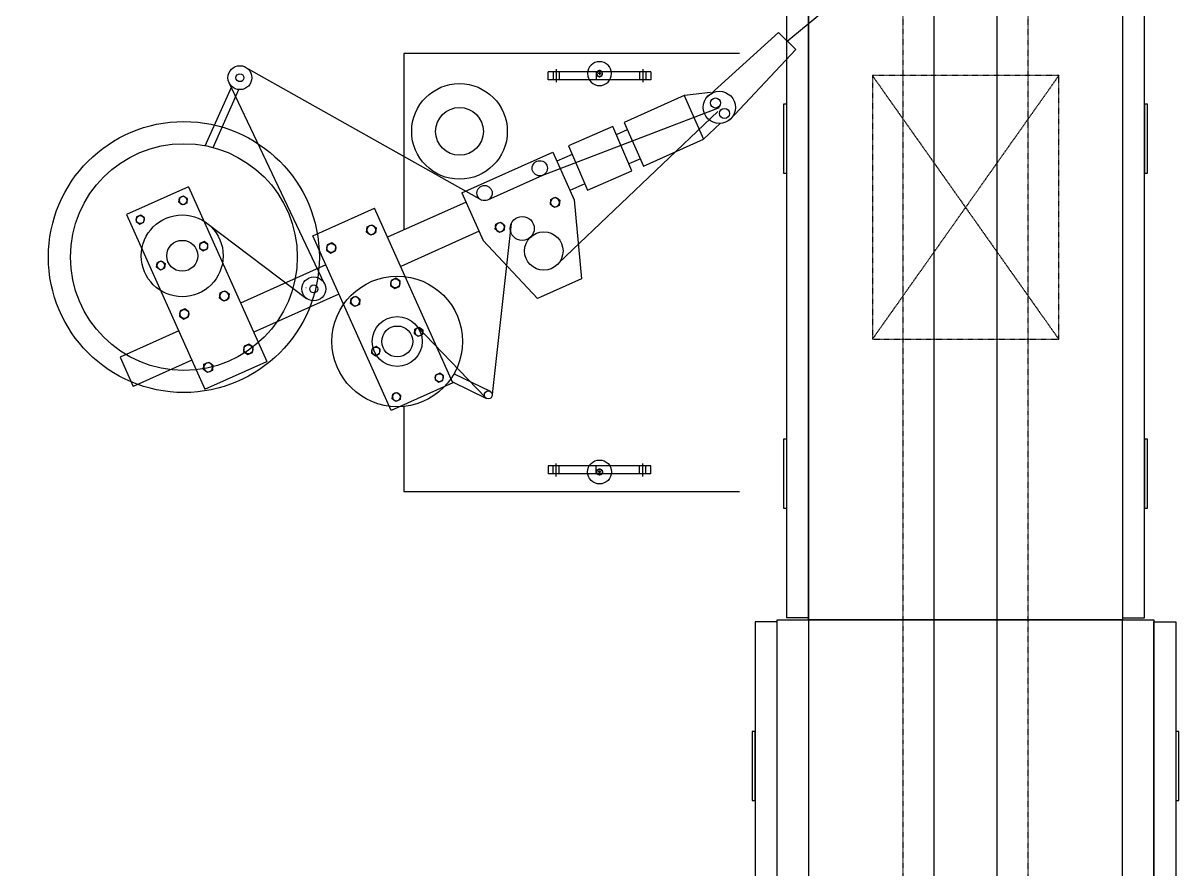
# Model space of a CAD drawing. Header units: millimetres. Extents: x -1732 to 458256, y -4349 to 130988.
# Drawn here: x 54058 to 55900, y 36839 to 38187 of the extents above; entities that cross this region are included whole.
import ezdxf

# ---------------------------------------------------------------- set-up
doc = ezdxf.new("R2010")
doc.units = ezdxf.units.MM
doc.header["$LTSCALE"] = 0.01
doc.header["$MEASUREMENT"] = 0
doc.linetypes.add('CENTER2', pattern=[28.575, 19.05, -3.175, 3.175, -3.175])
doc.linetypes.add('HIDDEN2', pattern=[4.7625, 3.175, -1.5875])
doc.layers.get('0').update_dxf_attribs({"color": 251, "linetype": 'CONTINUOUS'})
for name, color, linetype in [('F-E-EQP-AXE', 251, 'CENTER2'), ('F-E-EQP-BIELO', 251, 'CONTINUOUS'), ('F-E-EQP-CAN', 251, 'HIDDEN2'), ('F-E-EQP-HD2', 251, 'HIDDEN2')]:
    doc.layers.add(name, color=color, linetype=linetype)

# ---------------------------------------------------------------- blocks, each defined once
blk = doc.blocks.new('3-8HEXB')
blk.add_lwpolyline([(-0.162, 0.281), (-0.324, 0), (-0.162, -0.281), (0.162, -0.281), (0.324, 0), (0.162, 0.281)], close=True)
blk.add_circle((0, 0), 0.281)
blk = doc.blocks.new('5-16HEXB')
blk.add_lwpolyline([(-0.144, 0.25), (-0.289, 0), (-0.144, -0.25), (0.144, -0.25), (0.289, 0), (0.144, 0.25)], close=True)
blk.add_circle((0, 0), 0.25)
blk = doc.blocks.new('30T')
blk.add_line((0, 0), (0, -0.08975))
for radius in [0.75, 0.1719]:
    blk.add_circle((0, 0), radius)
at = {"layer": 'F-E-EQP-AXE'}
for p, q in [((-0.08975, 0), (0.08975, 0)), ((0, -0.08975), (0, 0.08975))]:
    blk.add_line(p, q, dxfattribs=at)
at = {"layer": 'F-E-EQP-HD2'}
blk.add_circle((0, 0), 0.1919, dxfattribs=at)

msp = doc.modelspace()

# ---------------------------------------------------------------- linework, layer by layer
at = {"layer": 'F-E-EQP-BIELO'}
for p, q in [((55310.12361, 38736.13913), (55310.12361, 36236.13913)), ((55510.12361, 36236.13913), (55510.12361, 38736.13913)), ((55364.38967, 38231.09008), (55275.79481, 38158.04093)), ((55148.41772, 38069.22709), (55262.23483, 38171.935)), ((55262.23483, 38171.935), (55289.90054, 38145.08003)), ((55289.90054, 38145.08003), (55184.12498, 38032.24661)), ((55200.12361, 38138.4977), (54665.16408, 38138.4977)), ((54665.16408, 38138.4977), (54665.16408, 37857.52892)), ((54405.31831, 38119.17797), (54405.49234, 38119.56757)), ((54416.69945, 38114.199), (54789.45799, 37904.8585)), ((54416.91401, 38113.99822), (54417.08804, 38114.38782)), ((54895.0321, 38096.76092), (54895.0321, 38109.46092)), ((55058.42361, 38109.46092), (54895.0321, 38109.46092)), ((54902.7156, 38109.46092), (54902.7156, 38096.76092)), ((54907.7321, 38113.63564), (54907.7321, 38093.25678)), ((54912.7486, 38109.46092), (54912.7486, 38096.76092)), ((54971.2321, 38109.46092), (54971.2321, 38096.76092)), ((55040.70711, 38109.46092), (55040.70711, 38096.76092)), ((55045.72361, 38113.63564), (55045.72361, 38093.25678)), ((55050.74011, 38109.46092), (55050.74011, 38096.76092)), ((55058.42361, 38109.46092), (55058.42361, 38096.76092)), ((54538.69257, 37771.69094), (54386.58251, 38092.01775)), ((55058.42361, 38096.76092), (54895.0321, 38096.76092)), ((54348.42014, 37991.80232), (54390.66777, 38086.38039)), ((54361.04036, 37988.91612), (54402.26347, 38081.20064)), ((55111.4956, 38071.68887), (55015.90982, 38028.80564)), ((55111.4956, 38071.68887), (55142.68651, 38002.16501)), ((55112.04329, 38072.46792), (55153.83854, 38076.85869)), ((54886.58409, 37944.74897), (55168.11868, 38052.79313)), ((55165.14081, 38046.06122), (54912.24178, 37805.15778)), ((55021.1083, 38017.21833), (55003.55497, 38009.34327)), ((55015.90982, 38028.80564), (55047.10073, 37959.28178)), ((55142.68651, 38002.16501), (55169.4117, 38027.4904)), ((55047.10073, 37959.28178), (55142.68651, 38002.16501)), ((54757.47641, 37916.70428), (54902.31778, 37981.68535)), ((54902.31778, 37981.68535), (54936.37781, 37905.76629)), ((54933.3943, 37977.86666), (54908.95082, 37966.90044)), ((55041.90224, 37970.86909), (55023.71011, 37962.70744)), ((54798.59971, 37905.276), (54886.58409, 37944.74897)), ((54321.74575, 37926.17168), (54223.25361, 37881.98456)), ((54321.74575, 37926.17168), (54446.50939, 37648.07624)), ((54953.54959, 37931.2309), (54929.74476, 37920.5512)), ((54757.47641, 37916.70428), (54791.53643, 37840.78523)), ((54936.37781, 37905.76629), (54948.16936, 37779.54341)), ((54519.90813, 37848.04002), (54618.40027, 37892.22714)), ((54743.1639, 37614.1317), (54618.40027, 37892.22714)), ((54764.10945, 37901.91938), (54639.1942, 37845.8779)), ((54223.25361, 37881.98456), (54348.01725, 37603.88912)), ((54351.1925, 37868.33491), (54509.99858, 37748.32125)), ((54784.90339, 37855.57014), (54659.98814, 37799.52866)), ((54836.04259, 37867.85876), (54805.85938, 37595.55417)), ((54644.67177, 37569.94457), (54519.90813, 37848.04002)), ((54791.53643, 37840.78523), (54877.97635, 37748.0523)), ((54540.70207, 37801.69077), (54404.92151, 37740.77472)), ((54512.75611, 37777.59322), (54512.34566, 37777.70985)), ((54948.16936, 37779.54341), (54877.97635, 37748.0523)), ((54509.28481, 37765.37683), (54508.87436, 37765.49346)), ((54561.49601, 37755.34153), (54425.71545, 37694.42548)), ((54795.05481, 37590.7914), (54685.38088, 37704.90071)), ((54306.42937, 37696.5876), (54212.8839, 37654.61973)), ((54212.8839, 37654.61973), (54233.67784, 37608.27049)), ((54327.22331, 37650.23836), (54233.67784, 37608.27049)), ((54348.01725, 37603.88912), (54446.50939, 37648.07624)), ((54743.1639, 37614.1317), (54644.67177, 37569.94457)), ((54742.63859, 37615.30262), (54796.85626, 37588.9655)), ((54744.94461, 37628.30154), (54802.40542, 37600.38902)), ((54665.16408, 37576.30483), (54665.16408, 37439.9977)), ((55058.42361, 37481.73449), (54895.0321, 37481.73449)), ((54895.0321, 37481.73449), (54895.0321, 37469.03449)), ((54902.7156, 37469.03449), (54902.7156, 37481.73449)), ((54907.7321, 37464.85977), (54907.7321, 37485.23863)), ((54912.7486, 37469.03449), (54912.7486, 37481.73449)), ((54971.2321, 37469.03449), (54971.2321, 37481.73449)), ((55040.70711, 37469.03449), (55040.70711, 37481.73449)), ((55045.72361, 37464.85977), (55045.72361, 37485.23863)), ((55050.74011, 37469.03449), (55050.74011, 37481.73449)), ((55058.42361, 37469.03449), (55058.42361, 37481.73449)), ((55058.42361, 37469.03449), (54895.0321, 37469.03449)), ((55200.12361, 37439.9977), (54665.16408, 37439.9977)), ((55510.12361, 37236.13913), (55310.12361, 37236.13913))]:
    msp.add_line(p, q, dxfattribs=at)
at = {"layer": 'F-E-EQP-BIELO', "color": 9, "linetype": 'HIDDEN2'}
for p, q in [((55411.62361, 38103.47689), (55708.62361, 37683.47689)), ((55708.62361, 38103.47689), (55411.62361, 37683.47689))]:
    msp.add_line(p, q, dxfattribs=at)
at = {"layer": 'F-E-EQP-BIELO'}
for points in [[(55810.12361, 38736.13913), (55810.12361, 37236.13913), (55310.12361, 37236.13913), (55310.12361, 38736.13913), (55810.12361, 38736.13913)], [(55610.12361, 38736.13913), (55610.12361, 36236.13913), (55810.12361, 36236.13913), (55810.12361, 37236.13913), (55610.12361, 37236.13913)], [(55275.12361, 37239.33913), (55275.12361, 38733.03913), (55310.12361, 38733.03913), (55310.12361, 37239.33913), (55275.12361, 37239.33913)], [(55845.12361, 37239.33913), (55845.12361, 38733.03913), (55810.12361, 38733.03913), (55810.12361, 37239.33913), (55845.12361, 37239.33913)], [(55275.12361, 37948.13913), (55275.12361, 38058.13913), (55270.12361, 38058.13913), (55270.12361, 37948.13913), (55275.12361, 37948.13913)], [(55850.12361, 37948.13913), (55850.12361, 38058.13913), (55845.12361, 38058.13913), (55845.12361, 37948.13913), (55850.12361, 37948.13913)], [(55275.12361, 37414.13913), (55275.12361, 37524.13913), (55270.12361, 37524.13913), (55270.12361, 37414.13913), (55275.12361, 37414.13913)], [(55850.12361, 37414.13913), (55850.12361, 37524.13913), (55845.12361, 37524.13913), (55845.12361, 37414.13913), (55850.12361, 37414.13913)], [(55225.12361, 37233.03913), (55225.12361, 36239.23913), (55260.12361, 36239.23913), (55260.12361, 37233.03913), (55225.12361, 37233.03913)], [(55260.12361, 36236.13913), (55260.12361, 37236.13913), (55860.12361, 37236.13913), (55860.12361, 36236.13913), (55260.12361, 36236.13913)], [(55895.12361, 37233.03913), (55895.12361, 36239.23913), (55860.12361, 36239.23913), (55860.12361, 37233.03913), (55895.12361, 37233.03913)], [(55220.12361, 37058.13913), (55220.12361, 36948.13913), (55225.12361, 36948.13913), (55225.12361, 37058.13913), (55220.12361, 37058.13913)], [(55895.12361, 37058.13913), (55895.12361, 36948.13913), (55900.12361, 36948.13913), (55900.12361, 37058.13913), (55895.12361, 37058.13913)]]:
    msp.add_lwpolyline(points, dxfattribs=at)
at = {"layer": 'F-E-EQP-BIELO', "color": 9, "linetype": 'HIDDEN2'}
msp.add_lwpolyline([(55708.62361, 38103.47689), (55411.62361, 38103.47689), (55411.62361, 37683.47689), (55708.62361, 37683.47689), (55708.62361, 38103.47689)], dxfattribs=at)
at = {"layer": 'F-E-EQP-BIELO'}
msp.add_lwpolyline([(54997.98507, 38022.23116), (54927.40393, 37991.7273), (54957.9079, 37921.14656), (55028.48892, 37951.65002)], close=True, dxfattribs=at)
for centre, radius in [((54403.79089, 38100.1893), 19.05), ((54403.79089, 38100.1893), 6.35), ((54753.69114, 38014.59786), 76.2), ((55167.77673, 38052.9259), 25.63019), ((54753.69114, 38014.59786), 38.1), ((55161.60585, 38059.85589), 8.02726), ((55175.92009, 38043.27272), 8.02726), ((54314.4779, 37814.3511), 215.9), ((54314.4779, 37814.3511), 180.66824), ((54881.62267, 37955.80787), 12.12086), ((54793.63828, 37916.33491), 12.12086), ((54311.87576, 37816.30969), 65.21066), ((54853.73847, 37859.94103), 19.12776), ((54888.08178, 37824.0092), 30.64444), ((54311.87576, 37816.30969), 24.67529), ((54521.48419, 37763.51938), 19.05), ((54654.54175, 37679.80656), 104.04539), ((54521.48419, 37763.51938), 6.35), ((54654.54175, 37679.80656), 39.75887), ((54654.54175, 37679.80656), 24.67529), ((54799.63084, 37594.67726), 6.35)]:
    msp.add_circle(centre, radius, dxfattribs=at)
at = {"layer": 'F-E-EQP-CAN'}
msp.add_lwpolyline([(50985.07629, 23236.87046), (50985.07667, 35036.14032), (54826.19109, 35036.14032), (55659.75013, 35869.69936), (55659.75013, 45733.52954), (55659.75013, 45733.52954), (55459.58535, 45733.52993), (55460.07629, 35952.86777), (54743.34808, 35236.14032), (50785.07668, 35236.14032), (50785.07668, 35236.14032), (50785.07629, 5839.13791)], dxfattribs=at)

# ---------------------------------------------------------------- block references
at = {"layer": 'F-E-EQP-BIELO', "yscale": 25.4, "zscale": 25.4}
for name, p, xscale, rotation in [('30T', (54976.88524, 38106.63446), -25.4, 90), ('5-16HEXB', (54313.24161, 37904.66026), -25.4, 24.16272346663438), ('3-8HEXB', (54906.04335, 37901.37471), -25.4, 204.1627234666343), ('5-16HEXB', (54244.9756, 37874.03367), 25.4, 24.16272346663438), ('3-8HEXB', (54818.05896, 37861.90175), -25.4, 204.1627234666343), ('3-8HEXB', (54613.21187, 37857.51515), -25.4, 24.16272346663438), ('5-16HEXB', (54346.00877, 37831.62299), 25.4, 204.1627234666342), ('3-8HEXB', (54549.28543, 37828.83545), 25.4, 24.16272346663438), ('5-16HEXB', (54277.74275, 37800.99639), -25.4, 204.1627234666343), ('3-8HEXB', (54651.40478, 37772.38398), 25.4, 204.1627234666342), ('3-8HEXB', (54378.93917, 37752.41198), -25.4, 24.16272346663438), ('3-8HEXB', (54587.47834, 37743.70428), -25.4, 204.1627234666343), ('3-8HEXB', (54315.01273, 37723.73227), 25.4, 24.16272346663438), ('5-16HEXB', (54688.67476, 37695.11986), -25.4, 24.16272346663438), ('3-8HEXB', (54417.13208, 37667.28081), 25.4, 204.1627234666342), ('5-16HEXB', (54620.40875, 37664.49327), 25.4, 24.16272346663438), ('3-8HEXB', (54353.20564, 37638.6011), -25.4, 204.1627234666343), ('5-16HEXB', (54721.44192, 37622.08259), 25.4, 204.1627234666342), ('5-16HEXB', (54653.1759, 37591.45599), -25.4, 204.1627234666343), ('30T', (54976.88524, 37471.86095), 25.4, 90)]:
    msp.add_blockref(name, p, dxfattribs=dict(at, xscale=xscale, rotation=rotation))

doc.saveas('drawing.dxf')
